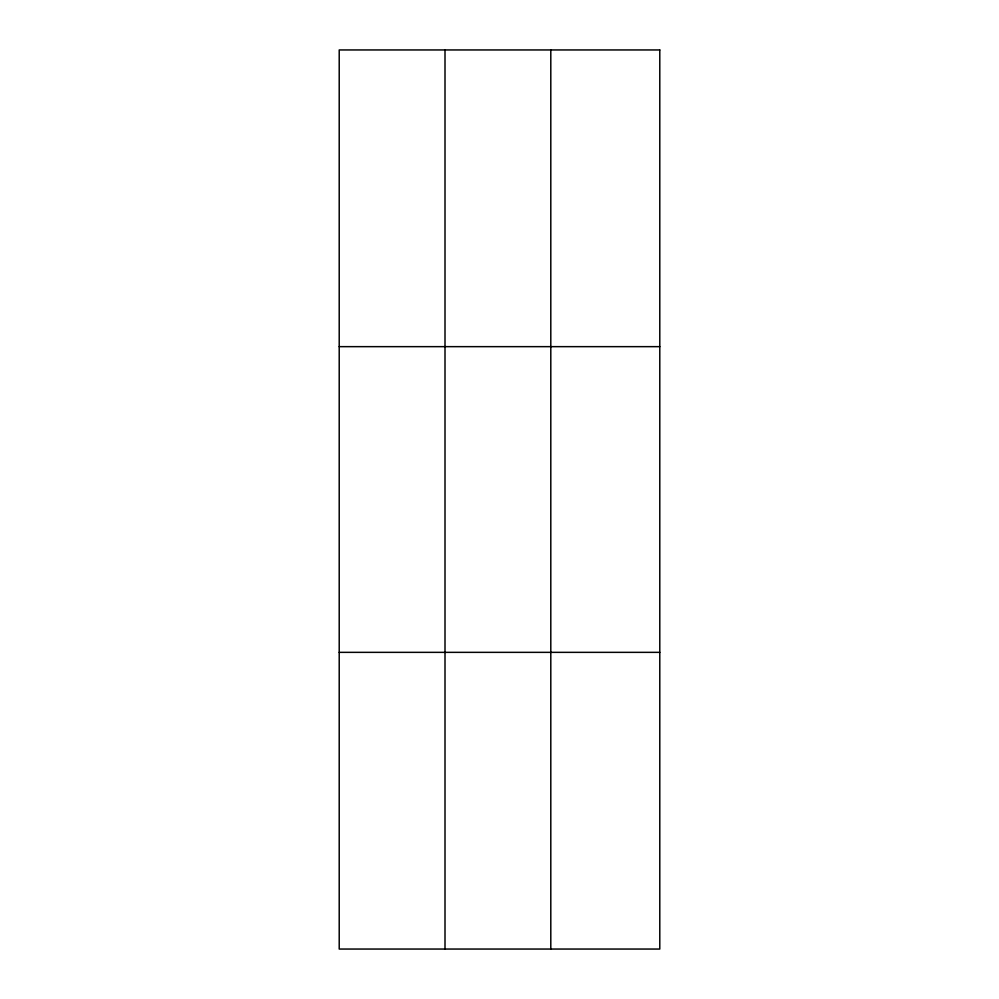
<?xml version="1.0" encoding="UTF-8"?>
<svg xmlns="http://www.w3.org/2000/svg" width="999" height="999" viewBox="0 0 999 999"><rect width="100%" height="100%" fill="white"/><g stroke="black" fill="none" stroke-linecap="round" stroke-linejoin="round"><path stroke-width="1.5" d="M445.005 49.95L445.005 949.05M550.799 49.95L550.799 949.05M339.21 346.653L659.79 346.653M339.21 652.347L659.79 652.347M659.79 49.95L659.79 949.05L339.21 949.05L339.21 49.95L659.79 49.95"/></g></svg>
